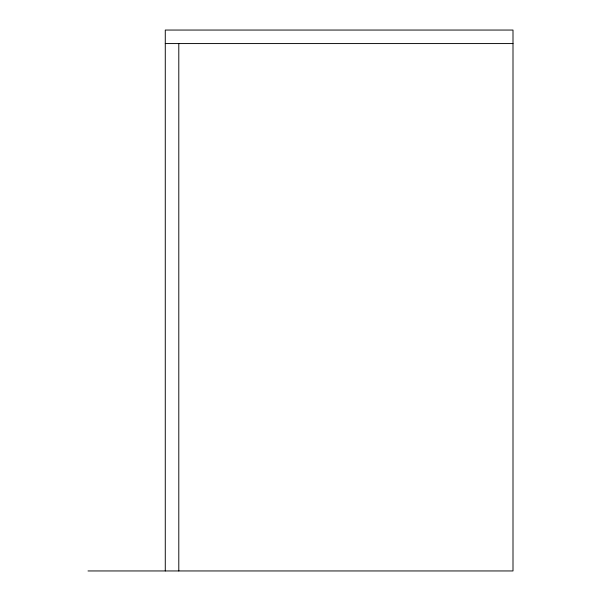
<?xml version="1.0" encoding="UTF-8"?>
<svg xmlns="http://www.w3.org/2000/svg" width="601" height="601" viewBox="0 0 601 601"><rect width="100%" height="100%" fill="white"/><g stroke="black" fill="none" stroke-linecap="round" stroke-linejoin="round"><path stroke-width="0.9" d="M165.275 43.572L512.999 43.572M88.001 570.95L512.999 570.95L512.999 30.05L165.275 30.05L165.275 570.95M178.797 43.572L178.797 570.95"/></g></svg>
